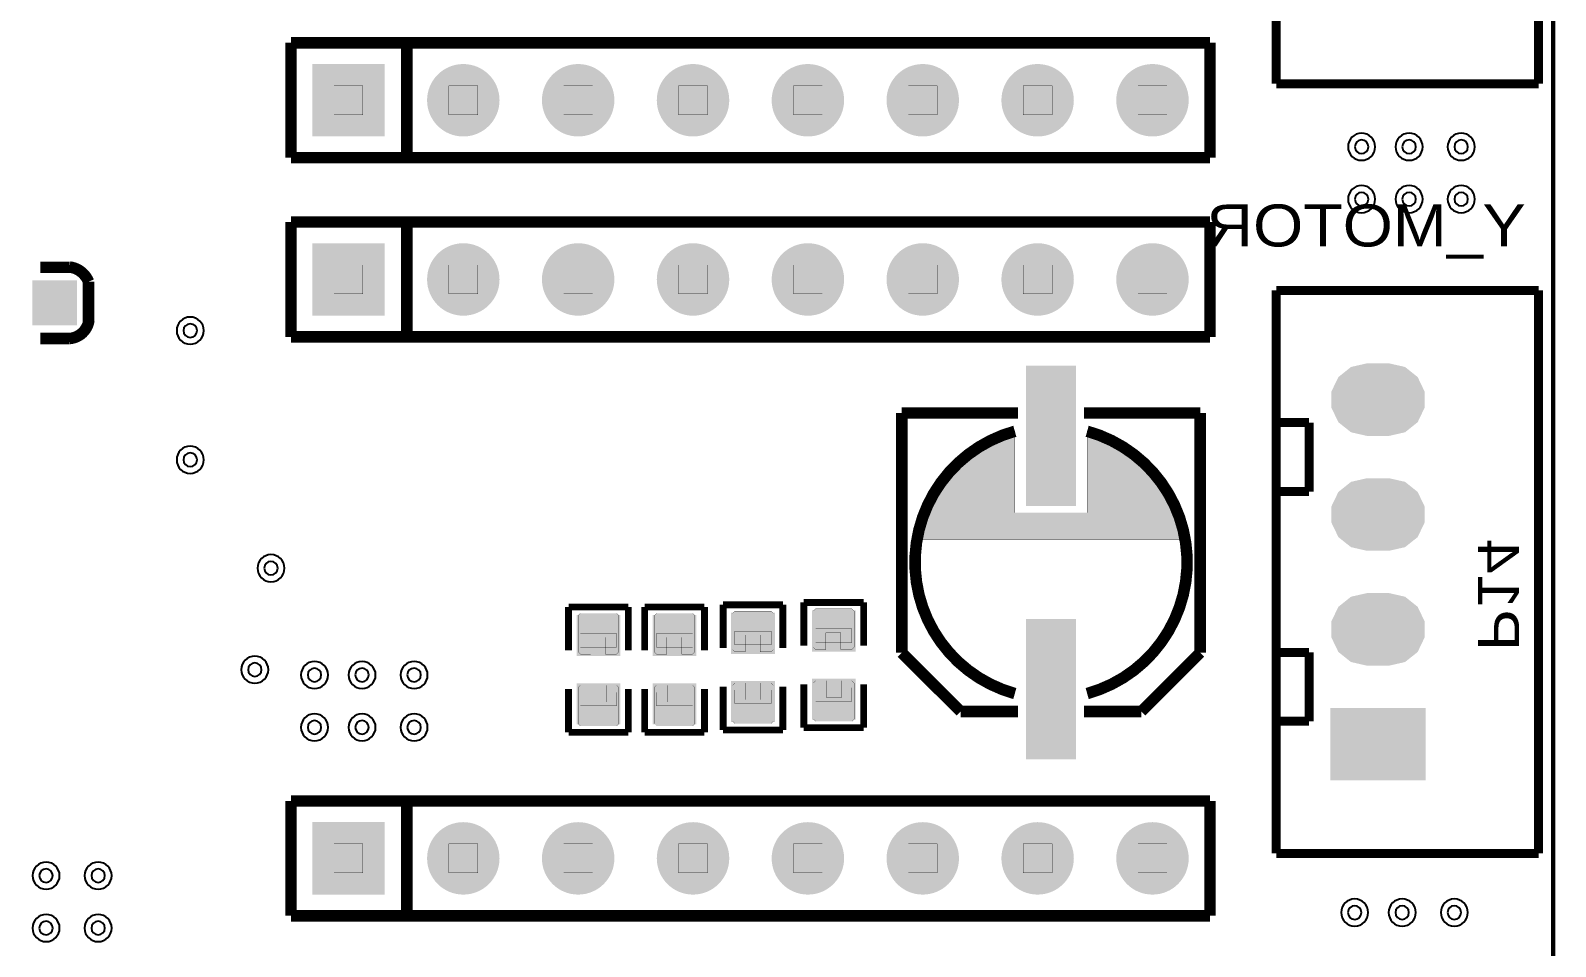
# Model space of a CAD drawing. Header units: millimetres. Extents: x -103 to 1, y -5 to 127.
# Drawn here: x -33.67 to 0.05, y 30.48 to 50.73 of the extents above; entities that cross this region are included whole.
import ezdxf
from ezdxf.enums import TextEntityAlignment as Align

# ---------------------------------------------------------------- set-up
doc = ezdxf.new("R2010")
doc.units = ezdxf.units.MM
doc.header["$MEASUREMENT"] = 0
for name, color, linetype, true_color in [('Board-Outline-Layer', 7, 'Continuous', 0xff00ff), ('Bottom-Layer', 7, 'Continuous', 0x0000ff), ('Bottom-Paste-Mask-Layer', 7, 'Continuous', 0x800000), ('Bottom-Silkscreen-Layer', 7, 'Continuous', 0x66cc33), ('Bottom-Solder-Mask-Layer', 7, 'Continuous', 0xaa00ff), ('Hole-Layer', 7, 'Continuous', 0x222222), ('Multi-Layer', 7, 'Continuous', 0xc0c0c0), ('Pin-Soldering-Layer', 7, 'Continuous', 0xcc9999), ('Top-Layer', 7, 'Continuous', 0xff0000), ('Top-Paste-Mask-Layer', 7, 'Continuous', 0x808080), ('Top-Silkscreen-Layer', 7, 'Continuous', 0xffcc00), ('Top-Solder-Mask-Layer', 7, 'Continuous', 0x800080)]:
    doc.layers.add(name, color=color, linetype=linetype, true_color=true_color)
doc.styles.get("Standard").update_dxf_attribs({"font": 'arial.ttf'})

msp = doc.modelspace()

# ---------------------------------------------------------------- hatches: boundary and pattern name
at = {"layer": 'Bottom-Layer'}
for points in [[(-27.392, 48.436), (-27.392, 49.936), (-25.892, 49.936), (-25.892, 48.436)], [(-24.852, 49.186, 1), (-23.352, 49.186, 1)], [(-22.312, 49.186, 1), (-20.812, 49.186, 1)], [(-19.772, 49.186, 1), (-18.272, 49.186, 1)], [(-17.232, 49.186, 1), (-15.732, 49.186, 1)], [(-14.692, 49.186, 1), (-13.192, 49.186, 1)], [(-12.152, 49.186, 1), (-10.652, 49.186, 1)], [(-9.612, 49.186, 1), (-8.112, 49.186, 1)], [(-27.392, 44.474), (-27.392, 45.974), (-25.892, 45.974), (-25.892, 44.474)], [(-24.852, 45.224, 1), (-23.352, 45.224, 1)], [(-22.312, 45.224, 1), (-20.812, 45.224, 1)], [(-19.772, 45.224, 1), (-18.272, 45.224, 1)], [(-17.232, 45.224, 1), (-15.732, 45.224, 1)], [(-14.692, 45.224, 1), (-13.192, 45.224, 1)], [(-12.152, 45.224, 1), (-10.652, 45.224, 1)], [(-9.612, 45.224, 1), (-8.112, 45.224, 1)], [(-3.625, 43.317), (-3.299, 43.243), (-3.038, 43.035), (-2.894, 42.734), (-2.894, 42.4), (-3.038, 42.099), (-3.299, 41.891), (-3.625, 41.817), (-4.125, 41.817), (-4.45, 41.891), (-4.711, 42.099), (-4.856, 42.4), (-4.856, 42.734), (-4.711, 43.035), (-4.45, 43.243), (-4.125, 43.317)], [(-3.625, 40.777), (-3.299, 40.703), (-3.038, 40.495), (-2.894, 40.194), (-2.894, 39.86), (-3.038, 39.559), (-3.299, 39.351), (-3.625, 39.277), (-4.125, 39.277), (-4.45, 39.351), (-4.711, 39.559), (-4.856, 39.86), (-4.856, 40.194), (-4.711, 40.495), (-4.45, 40.703), (-4.125, 40.777)], [(-3.625, 38.237), (-3.299, 38.163), (-3.038, 37.955), (-2.894, 37.654), (-2.894, 37.32), (-3.038, 37.019), (-3.299, 36.811), (-3.625, 36.737), (-4.125, 36.737), (-4.45, 36.811), (-4.711, 37.019), (-4.856, 37.32), (-4.856, 37.654), (-4.711, 37.955), (-4.45, 38.163), (-4.125, 38.237)], [(-2.875, 34.197), (-4.875, 34.197), (-4.875, 35.697), (-2.875, 35.697)], [(-27.392, 31.674), (-27.392, 33.174), (-25.892, 33.174), (-25.892, 31.674)], [(-24.852, 32.424, 1), (-23.352, 32.424, 1)], [(-22.312, 32.424, 1), (-20.812, 32.424, 1)], [(-19.772, 32.424, 1), (-18.272, 32.424, 1)], [(-17.232, 32.424, 1), (-15.732, 32.424, 1)], [(-14.692, 32.424, 1), (-13.192, 32.424, 1)], [(-12.152, 32.424, 1), (-10.652, 32.424, 1)], [(-9.612, 32.424, 1), (-8.112, 32.424, 1)]]:
    msp.add_hatch(color=256, dxfattribs=at).paths.add_polyline_path(points)
at = {"layer": 'Bottom-Paste-Mask-Layer'}
for points in [[(-27.392, 48.436), (-27.392, 49.936), (-25.892, 49.936), (-25.892, 48.436)], [(-24.852, 49.186, 1), (-23.352, 49.186, 1)], [(-22.312, 49.186, 1), (-20.812, 49.186, 1)], [(-19.772, 49.186, 1), (-18.272, 49.186, 1)], [(-17.232, 49.186, 1), (-15.732, 49.186, 1)], [(-14.692, 49.186, 1), (-13.192, 49.186, 1)], [(-12.152, 49.186, 1), (-10.652, 49.186, 1)], [(-9.612, 49.186, 1), (-8.112, 49.186, 1)], [(-27.392, 44.474), (-27.392, 45.974), (-25.892, 45.974), (-25.892, 44.474)], [(-24.852, 45.224, 1), (-23.352, 45.224, 1)], [(-22.312, 45.224, 1), (-20.812, 45.224, 1)], [(-19.772, 45.224, 1), (-18.272, 45.224, 1)], [(-17.232, 45.224, 1), (-15.732, 45.224, 1)], [(-14.692, 45.224, 1), (-13.192, 45.224, 1)], [(-12.152, 45.224, 1), (-10.652, 45.224, 1)], [(-9.612, 45.224, 1), (-8.112, 45.224, 1)], [(-3.625, 43.317), (-3.299, 43.243), (-3.038, 43.035), (-2.894, 42.734), (-2.894, 42.4), (-3.038, 42.099), (-3.299, 41.891), (-3.625, 41.817), (-4.125, 41.817), (-4.45, 41.891), (-4.711, 42.099), (-4.856, 42.4), (-4.856, 42.734), (-4.711, 43.035), (-4.45, 43.243), (-4.125, 43.317)], [(-3.625, 40.777), (-3.299, 40.703), (-3.038, 40.495), (-2.894, 40.194), (-2.894, 39.86), (-3.038, 39.559), (-3.299, 39.351), (-3.625, 39.277), (-4.125, 39.277), (-4.45, 39.351), (-4.711, 39.559), (-4.856, 39.86), (-4.856, 40.194), (-4.711, 40.495), (-4.45, 40.703), (-4.125, 40.777)], [(-3.625, 38.237), (-3.299, 38.163), (-3.038, 37.955), (-2.894, 37.654), (-2.894, 37.32), (-3.038, 37.019), (-3.299, 36.811), (-3.625, 36.737), (-4.125, 36.737), (-4.45, 36.811), (-4.711, 37.019), (-4.856, 37.32), (-4.856, 37.654), (-4.711, 37.955), (-4.45, 38.163), (-4.125, 38.237)], [(-2.875, 34.197), (-4.875, 34.197), (-4.875, 35.697), (-2.875, 35.697)], [(-27.392, 31.674), (-27.392, 33.174), (-25.892, 33.174), (-25.892, 31.674)], [(-24.852, 32.424, 1), (-23.352, 32.424, 1)], [(-22.312, 32.424, 1), (-20.812, 32.424, 1)], [(-19.772, 32.424, 1), (-18.272, 32.424, 1)], [(-17.232, 32.424, 1), (-15.732, 32.424, 1)], [(-14.692, 32.424, 1), (-13.192, 32.424, 1)], [(-12.152, 32.424, 1), (-10.652, 32.424, 1)], [(-9.612, 32.424, 1), (-8.112, 32.424, 1)]]:
    msp.add_hatch(color=256, dxfattribs=at).paths.add_polyline_path(points)
at = {"layer": 'Bottom-Solder-Mask-Layer'}
for points in [[(-27.443, 48.385), (-27.443, 49.987), (-25.841, 49.987), (-25.841, 48.385)], [(-24.903, 49.186, 1), (-23.301, 49.186, 1)], [(-22.363, 49.186, 1), (-20.761, 49.186, 1)], [(-19.823, 49.186, 1), (-18.221, 49.186, 1)], [(-17.283, 49.186, 1), (-15.681, 49.186, 1)], [(-14.743, 49.186, 1), (-13.141, 49.186, 1)], [(-12.203, 49.186, 1), (-10.601, 49.186, 1)], [(-9.663, 49.186, 1), (-8.061, 49.186, 1)], [(-27.443, 44.423), (-27.443, 46.025), (-25.841, 46.025), (-25.841, 44.423)], [(-24.903, 45.224, 1), (-23.301, 45.224, 1)], [(-22.363, 45.224, 1), (-20.761, 45.224, 1)], [(-19.823, 45.224, 1), (-18.221, 45.224, 1)], [(-17.283, 45.224, 1), (-15.681, 45.224, 1)], [(-14.743, 45.224, 1), (-13.141, 45.224, 1)], [(-12.203, 45.224, 1), (-10.601, 45.224, 1)], [(-9.663, 45.224, 1), (-8.061, 45.224, 1)], [(-3.625, 43.368), (-3.277, 43.289), (-2.998, 43.066), (-2.844, 42.745), (-2.844, 42.389), (-2.998, 42.067), (-3.277, 41.845), (-3.625, 41.766), (-4.125, 41.766), (-4.472, 41.845), (-4.751, 42.067), (-4.906, 42.389), (-4.906, 42.745), (-4.751, 43.066), (-4.472, 43.289), (-4.125, 43.368)], [(-3.625, 40.828), (-3.277, 40.749), (-2.998, 40.526), (-2.844, 40.205), (-2.844, 39.849), (-2.998, 39.527), (-3.277, 39.305), (-3.625, 39.226), (-4.125, 39.226), (-4.472, 39.305), (-4.751, 39.527), (-4.906, 39.849), (-4.906, 40.205), (-4.751, 40.526), (-4.472, 40.749), (-4.125, 40.828)], [(-3.625, 38.288), (-3.277, 38.209), (-2.998, 37.986), (-2.844, 37.665), (-2.844, 37.309), (-2.998, 36.987), (-3.277, 36.765), (-3.625, 36.686), (-4.125, 36.686), (-4.472, 36.765), (-4.751, 36.987), (-4.906, 37.309), (-4.906, 37.665), (-4.751, 37.986), (-4.472, 38.209), (-4.125, 38.288)], [(-2.824, 34.146), (-4.926, 34.146), (-4.926, 35.748), (-2.824, 35.748)], [(-27.443, 31.623), (-27.443, 33.225), (-25.841, 33.225), (-25.841, 31.623)], [(-24.903, 32.424, 1), (-23.301, 32.424, 1)], [(-22.363, 32.424, 1), (-20.761, 32.424, 1)], [(-19.823, 32.424, 1), (-18.221, 32.424, 1)], [(-17.283, 32.424, 1), (-15.681, 32.424, 1)], [(-14.743, 32.424, 1), (-13.141, 32.424, 1)], [(-12.203, 32.424, 1), (-10.601, 32.424, 1)], [(-9.663, 32.424, 1), (-8.061, 32.424, 1)]]:
    msp.add_hatch(color=256, dxfattribs=at).paths.add_polyline_path(points)
at = {"layer": 'Hole-Layer'}
for points in [[(-27.142, 49.186, 1), (-26.142, 49.186, 1)], [(-24.602, 49.186, 1), (-23.602, 49.186, 1)], [(-22.062, 49.186, 1), (-21.062, 49.186, 1)], [(-19.522, 49.186, 1), (-18.522, 49.186, 1)], [(-16.982, 49.186, 1), (-15.982, 49.186, 1)], [(-14.442, 49.186, 1), (-13.442, 49.186, 1)], [(-11.902, 49.186, 1), (-10.902, 49.186, 1)], [(-9.362, 49.186, 1), (-8.362, 49.186, 1)], [(-27.142, 45.224, 1), (-26.142, 45.224, 1)], [(-24.602, 45.224, 1), (-23.602, 45.224, 1)], [(-22.062, 45.224, 1), (-21.062, 45.224, 1)], [(-19.522, 45.224, 1), (-18.522, 45.224, 1)], [(-16.982, 45.224, 1), (-15.982, 45.224, 1)], [(-14.442, 45.224, 1), (-13.442, 45.224, 1)], [(-11.902, 45.224, 1), (-10.902, 45.224, 1)], [(-9.362, 45.224, 1), (-8.362, 45.224, 1)], [(-4.325, 42.567, 1), (-3.425, 42.567, 1)], [(-4.325, 40.027, 1), (-3.425, 40.027, 1)], [(-4.325, 37.487, 1), (-3.425, 37.487, 1)], [(-4.325, 34.947, 1), (-3.425, 34.947, 1)], [(-27.142, 32.424, 1), (-26.142, 32.424, 1)], [(-24.602, 32.424, 1), (-23.602, 32.424, 1)], [(-22.062, 32.424, 1), (-21.062, 32.424, 1)], [(-19.522, 32.424, 1), (-18.522, 32.424, 1)], [(-16.982, 32.424, 1), (-15.982, 32.424, 1)], [(-14.442, 32.424, 1), (-13.442, 32.424, 1)], [(-11.902, 32.424, 1), (-10.902, 32.424, 1)], [(-9.362, 32.424, 1), (-8.362, 32.424, 1)]]:
    msp.add_hatch(color=256, dxfattribs=at).paths.add_polyline_path(points)
at = {"layer": 'Multi-Layer'}
for points in [[(-27.392, 48.436), (-27.392, 49.936), (-25.892, 49.936), (-25.892, 48.436)], [(-27.392, 48.436), (-27.392, 49.936), (-25.892, 49.936), (-25.892, 48.436)], [(-27.392, 48.436), (-27.392, 49.936), (-25.892, 49.936), (-25.892, 48.436)], [(-24.852, 49.186, 1), (-23.352, 49.186, 1)], [(-24.852, 49.186, 1), (-23.352, 49.186, 1)], [(-24.852, 49.186, 1), (-23.352, 49.186, 1)], [(-22.312, 49.186, 1), (-20.812, 49.186, 1)], [(-22.312, 49.186, 1), (-20.812, 49.186, 1)], [(-22.312, 49.186, 1), (-20.812, 49.186, 1)], [(-19.772, 49.186, 1), (-18.272, 49.186, 1)], [(-19.772, 49.186, 1), (-18.272, 49.186, 1)], [(-19.772, 49.186, 1), (-18.272, 49.186, 1)], [(-17.232, 49.186, 1), (-15.732, 49.186, 1)], [(-17.232, 49.186, 1), (-15.732, 49.186, 1)], [(-17.232, 49.186, 1), (-15.732, 49.186, 1)], [(-14.692, 49.186, 1), (-13.192, 49.186, 1)], [(-14.692, 49.186, 1), (-13.192, 49.186, 1)], [(-14.692, 49.186, 1), (-13.192, 49.186, 1)], [(-12.152, 49.186, 1), (-10.652, 49.186, 1)], [(-12.152, 49.186, 1), (-10.652, 49.186, 1)], [(-12.152, 49.186, 1), (-10.652, 49.186, 1)], [(-9.612, 49.186, 1), (-8.112, 49.186, 1)], [(-9.612, 49.186, 1), (-8.112, 49.186, 1)], [(-9.612, 49.186, 1), (-8.112, 49.186, 1)], [(-27.392, 44.474), (-27.392, 45.974), (-25.892, 45.974), (-25.892, 44.474)], [(-27.392, 44.474), (-27.392, 45.974), (-25.892, 45.974), (-25.892, 44.474)], [(-27.392, 44.474), (-27.392, 45.974), (-25.892, 45.974), (-25.892, 44.474)], [(-24.852, 45.224, 1), (-23.352, 45.224, 1)], [(-24.852, 45.224, 1), (-23.352, 45.224, 1)], [(-24.852, 45.224, 1), (-23.352, 45.224, 1)], [(-22.312, 45.224, 1), (-20.812, 45.224, 1)], [(-22.312, 45.224, 1), (-20.812, 45.224, 1)], [(-22.312, 45.224, 1), (-20.812, 45.224, 1)], [(-19.772, 45.224, 1), (-18.272, 45.224, 1)], [(-19.772, 45.224, 1), (-18.272, 45.224, 1)], [(-19.772, 45.224, 1), (-18.272, 45.224, 1)], [(-17.232, 45.224, 1), (-15.732, 45.224, 1)], [(-17.232, 45.224, 1), (-15.732, 45.224, 1)], [(-17.232, 45.224, 1), (-15.732, 45.224, 1)], [(-14.692, 45.224, 1), (-13.192, 45.224, 1)], [(-14.692, 45.224, 1), (-13.192, 45.224, 1)], [(-14.692, 45.224, 1), (-13.192, 45.224, 1)], [(-12.152, 45.224, 1), (-10.652, 45.224, 1)], [(-12.152, 45.224, 1), (-10.652, 45.224, 1)], [(-12.152, 45.224, 1), (-10.652, 45.224, 1)], [(-9.612, 45.224, 1), (-8.112, 45.224, 1)], [(-9.612, 45.224, 1), (-8.112, 45.224, 1)], [(-9.612, 45.224, 1), (-8.112, 45.224, 1)], [(-3.625, 43.317), (-3.299, 43.243), (-3.038, 43.035), (-2.894, 42.734), (-2.894, 42.4), (-3.038, 42.099), (-3.299, 41.891), (-3.625, 41.817), (-4.125, 41.817), (-4.45, 41.891), (-4.711, 42.099), (-4.856, 42.4), (-4.856, 42.734), (-4.711, 43.035), (-4.45, 43.243), (-4.125, 43.317)], [(-3.625, 43.317), (-3.299, 43.243), (-3.038, 43.035), (-2.894, 42.734), (-2.894, 42.4), (-3.038, 42.099), (-3.299, 41.891), (-3.625, 41.817), (-4.125, 41.817), (-4.45, 41.891), (-4.711, 42.099), (-4.856, 42.4), (-4.856, 42.734), (-4.711, 43.035), (-4.45, 43.243), (-4.125, 43.317)], [(-3.625, 43.317), (-3.299, 43.243), (-3.038, 43.035), (-2.894, 42.734), (-2.894, 42.4), (-3.038, 42.099), (-3.299, 41.891), (-3.625, 41.817), (-4.125, 41.817), (-4.45, 41.891), (-4.711, 42.099), (-4.856, 42.4), (-4.856, 42.734), (-4.711, 43.035), (-4.45, 43.243), (-4.125, 43.317)], [(-3.625, 40.777), (-3.299, 40.703), (-3.038, 40.495), (-2.894, 40.194), (-2.894, 39.86), (-3.038, 39.559), (-3.299, 39.351), (-3.625, 39.277), (-4.125, 39.277), (-4.45, 39.351), (-4.711, 39.559), (-4.856, 39.86), (-4.856, 40.194), (-4.711, 40.495), (-4.45, 40.703), (-4.125, 40.777)], [(-3.625, 40.777), (-3.299, 40.703), (-3.038, 40.495), (-2.894, 40.194), (-2.894, 39.86), (-3.038, 39.559), (-3.299, 39.351), (-3.625, 39.277), (-4.125, 39.277), (-4.45, 39.351), (-4.711, 39.559), (-4.856, 39.86), (-4.856, 40.194), (-4.711, 40.495), (-4.45, 40.703), (-4.125, 40.777)], [(-3.625, 40.777), (-3.299, 40.703), (-3.038, 40.495), (-2.894, 40.194), (-2.894, 39.86), (-3.038, 39.559), (-3.299, 39.351), (-3.625, 39.277), (-4.125, 39.277), (-4.45, 39.351), (-4.711, 39.559), (-4.856, 39.86), (-4.856, 40.194), (-4.711, 40.495), (-4.45, 40.703), (-4.125, 40.777)], [(-3.625, 38.237), (-3.299, 38.163), (-3.038, 37.955), (-2.894, 37.654), (-2.894, 37.32), (-3.038, 37.019), (-3.299, 36.811), (-3.625, 36.737), (-4.125, 36.737), (-4.45, 36.811), (-4.711, 37.019), (-4.856, 37.32), (-4.856, 37.654), (-4.711, 37.955), (-4.45, 38.163), (-4.125, 38.237)], [(-3.625, 38.237), (-3.299, 38.163), (-3.038, 37.955), (-2.894, 37.654), (-2.894, 37.32), (-3.038, 37.019), (-3.299, 36.811), (-3.625, 36.737), (-4.125, 36.737), (-4.45, 36.811), (-4.711, 37.019), (-4.856, 37.32), (-4.856, 37.654), (-4.711, 37.955), (-4.45, 38.163), (-4.125, 38.237)], [(-3.625, 38.237), (-3.299, 38.163), (-3.038, 37.955), (-2.894, 37.654), (-2.894, 37.32), (-3.038, 37.019), (-3.299, 36.811), (-3.625, 36.737), (-4.125, 36.737), (-4.45, 36.811), (-4.711, 37.019), (-4.856, 37.32), (-4.856, 37.654), (-4.711, 37.955), (-4.45, 38.163), (-4.125, 38.237)], [(-2.875, 34.197), (-4.875, 34.197), (-4.875, 35.697), (-2.875, 35.697)], [(-2.875, 34.197), (-4.875, 34.197), (-4.875, 35.697), (-2.875, 35.697)], [(-2.875, 34.197), (-4.875, 34.197), (-4.875, 35.697), (-2.875, 35.697)], [(-27.392, 31.674), (-27.392, 33.174), (-25.892, 33.174), (-25.892, 31.674)], [(-27.392, 31.674), (-27.392, 33.174), (-25.892, 33.174), (-25.892, 31.674)], [(-27.392, 31.674), (-27.392, 33.174), (-25.892, 33.174), (-25.892, 31.674)], [(-24.852, 32.424, 1), (-23.352, 32.424, 1)], [(-24.852, 32.424, 1), (-23.352, 32.424, 1)], [(-24.852, 32.424, 1), (-23.352, 32.424, 1)], [(-22.312, 32.424, 1), (-20.812, 32.424, 1)], [(-22.312, 32.424, 1), (-20.812, 32.424, 1)], [(-22.312, 32.424, 1), (-20.812, 32.424, 1)], [(-19.772, 32.424, 1), (-18.272, 32.424, 1)], [(-19.772, 32.424, 1), (-18.272, 32.424, 1)], [(-19.772, 32.424, 1), (-18.272, 32.424, 1)], [(-17.232, 32.424, 1), (-15.732, 32.424, 1)], [(-17.232, 32.424, 1), (-15.732, 32.424, 1)], [(-17.232, 32.424, 1), (-15.732, 32.424, 1)], [(-14.692, 32.424, 1), (-13.192, 32.424, 1)], [(-14.692, 32.424, 1), (-13.192, 32.424, 1)], [(-14.692, 32.424, 1), (-13.192, 32.424, 1)], [(-12.152, 32.424, 1), (-10.652, 32.424, 1)], [(-12.152, 32.424, 1), (-10.652, 32.424, 1)], [(-12.152, 32.424, 1), (-10.652, 32.424, 1)], [(-9.612, 32.424, 1), (-8.112, 32.424, 1)], [(-9.612, 32.424, 1), (-8.112, 32.424, 1)], [(-9.612, 32.424, 1), (-8.112, 32.424, 1)]]:
    msp.add_hatch(color=256, dxfattribs=at).paths.add_polyline_path(points)
at = {"layer": 'Pin-Soldering-Layer'}
for points in [[(-26.962, 49.506), (-26.322, 49.506), (-26.322, 48.866), (-26.962, 48.866)], [(-24.422, 49.506), (-23.782, 49.506), (-23.782, 48.866), (-24.422, 48.866)], [(-21.882, 49.506), (-21.242, 49.506), (-21.242, 48.866), (-21.882, 48.866)], [(-19.342, 49.506), (-18.702, 49.506), (-18.702, 48.866), (-19.342, 48.866)], [(-16.802, 49.506), (-16.162, 49.506), (-16.162, 48.866), (-16.802, 48.866)], [(-14.262, 49.506), (-13.622, 49.506), (-13.622, 48.866), (-14.262, 48.866)], [(-11.722, 49.506), (-11.082, 49.506), (-11.082, 48.866), (-11.722, 48.866)], [(-9.182, 49.506), (-8.542, 49.506), (-8.542, 48.866), (-9.182, 48.866)], [(-26.962, 45.544), (-26.322, 45.544), (-26.322, 44.904), (-26.962, 44.904)], [(-24.422, 45.544), (-23.782, 45.544), (-23.782, 44.904), (-24.422, 44.904)], [(-21.882, 45.544), (-21.242, 45.544), (-21.242, 44.904), (-21.882, 44.904)], [(-19.342, 45.544), (-18.702, 45.544), (-18.702, 44.904), (-19.342, 44.904)], [(-16.802, 45.544), (-16.162, 45.544), (-16.162, 44.904), (-16.802, 44.904)], [(-14.262, 45.544), (-13.622, 45.544), (-13.622, 44.904), (-14.262, 44.904)], [(-11.722, 45.544), (-11.082, 45.544), (-11.082, 44.904), (-11.722, 44.904)], [(-9.182, 45.544), (-8.542, 45.544), (-8.542, 44.904), (-9.182, 44.904)], [(-18.096, 37.447), (-17.296, 37.447), (-17.296, 37.147), (-18.096, 37.147)], [(-16.311, 37.498), (-15.511, 37.498), (-15.511, 37.198), (-16.311, 37.198)], [(-21.513, 37.396), (-20.713, 37.396), (-20.713, 37.096), (-21.513, 37.096)], [(-19.83, 37.396), (-19.03, 37.396), (-19.03, 37.096), (-19.83, 37.096)], [(-21.513, 35.796), (-20.713, 35.796), (-20.713, 36.096), (-21.513, 36.096)], [(-19.83, 35.796), (-19.03, 35.796), (-19.03, 36.096), (-19.83, 36.096)], [(-18.096, 35.847), (-17.296, 35.847), (-17.296, 36.147), (-18.096, 36.147)], [(-16.311, 35.898), (-15.511, 35.898), (-15.511, 36.198), (-16.311, 36.198)], [(-26.962, 32.744), (-26.322, 32.744), (-26.322, 32.104), (-26.962, 32.104)], [(-24.422, 32.744), (-23.782, 32.744), (-23.782, 32.104), (-24.422, 32.104)], [(-21.882, 32.744), (-21.242, 32.744), (-21.242, 32.104), (-21.882, 32.104)], [(-19.342, 32.744), (-18.702, 32.744), (-18.702, 32.104), (-19.342, 32.104)], [(-16.802, 32.744), (-16.162, 32.744), (-16.162, 32.104), (-16.802, 32.104)], [(-14.262, 32.744), (-13.622, 32.744), (-13.622, 32.104), (-14.262, 32.104)], [(-11.722, 32.744), (-11.082, 32.744), (-11.082, 32.104), (-11.722, 32.104)], [(-9.182, 32.744), (-8.542, 32.744), (-8.542, 32.104), (-9.182, 32.104)]]:
    msp.add_hatch(color=256, dxfattribs=at).paths.add_polyline_path(points)
at = {"layer": 'Top-Layer'}
for points in [[(-27.392, 48.436), (-27.392, 49.936), (-25.892, 49.936), (-25.892, 48.436)], [(-24.852, 49.186, 1), (-23.352, 49.186, 1)], [(-22.312, 49.186, 1), (-20.812, 49.186, 1)], [(-19.772, 49.186, 1), (-18.272, 49.186, 1)], [(-17.232, 49.186, 1), (-15.732, 49.186, 1)], [(-14.692, 49.186, 1), (-13.192, 49.186, 1)], [(-12.152, 49.186, 1), (-10.652, 49.186, 1)], [(-9.612, 49.186, 1), (-8.112, 49.186, 1)], [(-27.392, 44.474), (-27.392, 45.974), (-25.892, 45.974), (-25.892, 44.474)], [(-24.852, 45.224, 1), (-23.352, 45.224, 1)], [(-22.312, 45.224, 1), (-20.812, 45.224, 1)], [(-19.772, 45.224, 1), (-18.272, 45.224, 1)], [(-17.232, 45.224, 1), (-15.732, 45.224, 1)], [(-14.692, 45.224, 1), (-13.192, 45.224, 1)], [(-12.152, 45.224, 1), (-10.652, 45.224, 1)], [(-9.612, 45.224, 1), (-8.112, 45.224, 1)], [(-32.695, 45.15), (-32.695, 44.261), (-33.584, 44.261), (-33.584, 45.15)], [(-11.606, 43.268), (-10.606, 43.268), (-10.606, 40.268), (-11.606, 40.268)], [(-3.625, 43.317), (-3.299, 43.243), (-3.038, 43.035), (-2.894, 42.734), (-2.894, 42.4), (-3.038, 42.099), (-3.299, 41.891), (-3.625, 41.817), (-4.125, 41.817), (-4.45, 41.891), (-4.711, 42.099), (-4.856, 42.4), (-4.856, 42.734), (-4.711, 43.035), (-4.45, 43.243), (-4.125, 43.317)], [(-3.625, 40.777), (-3.299, 40.703), (-3.038, 40.495), (-2.894, 40.194), (-2.894, 39.86), (-3.038, 39.559), (-3.299, 39.351), (-3.625, 39.277), (-4.125, 39.277), (-4.45, 39.351), (-4.711, 39.559), (-4.856, 39.86), (-4.856, 40.194), (-4.711, 40.495), (-4.45, 40.703), (-4.125, 40.777)], [(-3.625, 38.237), (-3.299, 38.163), (-3.038, 37.955), (-2.894, 37.654), (-2.894, 37.32), (-3.038, 37.019), (-3.299, 36.811), (-3.625, 36.737), (-4.125, 36.737), (-4.45, 36.811), (-4.711, 37.019), (-4.856, 37.32), (-4.856, 37.654), (-4.711, 37.955), (-4.45, 38.163), (-4.125, 38.237)], [(-18.128, 37.804), (-17.264, 37.804), (-17.264, 36.997), (-18.128, 36.997)], [(-16.343, 37.855), (-15.479, 37.855), (-15.479, 37.048), (-16.343, 37.048)], [(-21.545, 37.753), (-20.681, 37.753), (-20.681, 36.946), (-21.545, 36.946)], [(-19.862, 37.753), (-18.998, 37.753), (-18.998, 36.946), (-19.862, 36.946)], [(-11.606, 37.668), (-10.606, 37.668), (-10.606, 34.668), (-11.606, 34.668)], [(-21.545, 36.246), (-20.681, 36.246), (-20.681, 35.439), (-21.545, 35.439)], [(-19.862, 36.246), (-18.998, 36.246), (-18.998, 35.439), (-19.862, 35.439)], [(-18.128, 36.297), (-17.264, 36.297), (-17.264, 35.49), (-18.128, 35.49)], [(-16.343, 36.348), (-15.479, 36.348), (-15.479, 35.541), (-16.343, 35.541)], [(-2.875, 34.197), (-4.875, 34.197), (-4.875, 35.697), (-2.875, 35.697)], [(-27.392, 31.674), (-27.392, 33.174), (-25.892, 33.174), (-25.892, 31.674)], [(-24.852, 32.424, 1), (-23.352, 32.424, 1)], [(-22.312, 32.424, 1), (-20.812, 32.424, 1)], [(-19.772, 32.424, 1), (-18.272, 32.424, 1)], [(-17.232, 32.424, 1), (-15.732, 32.424, 1)], [(-14.692, 32.424, 1), (-13.192, 32.424, 1)], [(-12.152, 32.424, 1), (-10.652, 32.424, 1)], [(-9.612, 32.424, 1), (-8.112, 32.424, 1)]]:
    msp.add_hatch(color=256, dxfattribs=at).paths.add_polyline_path(points)
at = {"layer": 'Top-Paste-Mask-Layer'}
for points in [[(-27.392, 48.436), (-27.392, 49.936), (-25.892, 49.936), (-25.892, 48.436)], [(-24.852, 49.186, 1), (-23.352, 49.186, 1)], [(-22.312, 49.186, 1), (-20.812, 49.186, 1)], [(-19.772, 49.186, 1), (-18.272, 49.186, 1)], [(-17.232, 49.186, 1), (-15.732, 49.186, 1)], [(-14.692, 49.186, 1), (-13.192, 49.186, 1)], [(-12.152, 49.186, 1), (-10.652, 49.186, 1)], [(-9.612, 49.186, 1), (-8.112, 49.186, 1)], [(-27.392, 44.474), (-27.392, 45.974), (-25.892, 45.974), (-25.892, 44.474)], [(-24.852, 45.224, 1), (-23.352, 45.224, 1)], [(-22.312, 45.224, 1), (-20.812, 45.224, 1)], [(-19.772, 45.224, 1), (-18.272, 45.224, 1)], [(-17.232, 45.224, 1), (-15.732, 45.224, 1)], [(-14.692, 45.224, 1), (-13.192, 45.224, 1)], [(-12.152, 45.224, 1), (-10.652, 45.224, 1)], [(-9.612, 45.224, 1), (-8.112, 45.224, 1)], [(-32.695, 45.15), (-32.695, 44.261), (-33.584, 44.261), (-33.584, 45.15)], [(-11.606, 43.268), (-10.606, 43.268), (-10.606, 40.268), (-11.606, 40.268)], [(-3.625, 43.317), (-3.299, 43.243), (-3.038, 43.035), (-2.894, 42.734), (-2.894, 42.4), (-3.038, 42.099), (-3.299, 41.891), (-3.625, 41.817), (-4.125, 41.817), (-4.45, 41.891), (-4.711, 42.099), (-4.856, 42.4), (-4.856, 42.734), (-4.711, 43.035), (-4.45, 43.243), (-4.125, 43.317)], [(-3.625, 40.777), (-3.299, 40.703), (-3.038, 40.495), (-2.894, 40.194), (-2.894, 39.86), (-3.038, 39.559), (-3.299, 39.351), (-3.625, 39.277), (-4.125, 39.277), (-4.45, 39.351), (-4.711, 39.559), (-4.856, 39.86), (-4.856, 40.194), (-4.711, 40.495), (-4.45, 40.703), (-4.125, 40.777)], [(-3.625, 38.237), (-3.299, 38.163), (-3.038, 37.955), (-2.894, 37.654), (-2.894, 37.32), (-3.038, 37.019), (-3.299, 36.811), (-3.625, 36.737), (-4.125, 36.737), (-4.45, 36.811), (-4.711, 37.019), (-4.856, 37.32), (-4.856, 37.654), (-4.711, 37.955), (-4.45, 38.163), (-4.125, 38.237)], [(-21.563, 37.791), (-21.563, 36.991), (-21.513, 36.941), (-21.285, 36.941), (-21.285, 37.311), (-20.955, 37.311), (-20.955, 36.941), (-20.713, 36.941), (-20.663, 36.991), (-20.663, 37.791), (-20.713, 37.841), (-21.513, 37.841)], [(-19.88, 37.791), (-19.88, 36.991), (-19.83, 36.941), (-19.602, 36.941), (-19.602, 37.311), (-19.272, 37.311), (-19.272, 36.941), (-19.03, 36.941), (-18.98, 36.991), (-18.98, 37.791), (-19.03, 37.841), (-19.83, 37.841)], [(-18.146, 37.842), (-18.146, 37.042), (-18.096, 36.992), (-17.868, 36.992), (-17.868, 37.362), (-17.538, 37.362), (-17.538, 36.992), (-17.296, 36.992), (-17.246, 37.042), (-17.246, 37.842), (-17.296, 37.892), (-18.096, 37.892)], [(-16.361, 37.893), (-16.361, 37.093), (-16.311, 37.043), (-16.083, 37.043), (-16.083, 37.413), (-15.753, 37.413), (-15.753, 37.043), (-15.511, 37.043), (-15.461, 37.093), (-15.461, 37.893), (-15.511, 37.943), (-16.311, 37.943)], [(-11.606, 37.668), (-10.606, 37.668), (-10.606, 34.668), (-11.606, 34.668)], [(-20.663, 35.401), (-20.663, 36.201), (-20.713, 36.251), (-20.941, 36.251), (-20.941, 35.881), (-21.271, 35.881), (-21.271, 36.251), (-21.513, 36.251), (-21.563, 36.201), (-21.563, 35.401), (-21.513, 35.351), (-20.713, 35.351)], [(-18.98, 35.401), (-18.98, 36.201), (-19.03, 36.251), (-19.258, 36.251), (-19.258, 35.881), (-19.588, 35.881), (-19.588, 36.251), (-19.83, 36.251), (-19.88, 36.201), (-19.88, 35.401), (-19.83, 35.351), (-19.03, 35.351)], [(-17.246, 35.452), (-17.246, 36.252), (-17.296, 36.302), (-17.524, 36.302), (-17.524, 35.932), (-17.854, 35.932), (-17.854, 36.302), (-18.096, 36.302), (-18.146, 36.252), (-18.146, 35.452), (-18.096, 35.402), (-17.296, 35.402)], [(-15.461, 35.503), (-15.461, 36.303), (-15.511, 36.353), (-15.739, 36.353), (-15.739, 35.983), (-16.069, 35.983), (-16.069, 36.353), (-16.311, 36.353), (-16.361, 36.303), (-16.361, 35.503), (-16.311, 35.453), (-15.511, 35.453)], [(-2.875, 34.197), (-4.875, 34.197), (-4.875, 35.697), (-2.875, 35.697)], [(-27.392, 31.674), (-27.392, 33.174), (-25.892, 33.174), (-25.892, 31.674)], [(-24.852, 32.424, 1), (-23.352, 32.424, 1)], [(-22.312, 32.424, 1), (-20.812, 32.424, 1)], [(-19.772, 32.424, 1), (-18.272, 32.424, 1)], [(-17.232, 32.424, 1), (-15.732, 32.424, 1)], [(-14.692, 32.424, 1), (-13.192, 32.424, 1)], [(-12.152, 32.424, 1), (-10.652, 32.424, 1)], [(-9.612, 32.424, 1), (-8.112, 32.424, 1)]]:
    msp.add_hatch(color=256, dxfattribs=at).paths.add_polyline_path(points)
at = {"layer": 'Top-Silkscreen-Layer'}
msp.add_hatch(color=256, dxfattribs=at).paths.add_polyline_path([(-8.106, 39.468), (-14.006, 39.468), (-13.906, 40.068), (-13.706, 40.568), (-13.406, 40.868), (-13.206, 41.168), (-12.906, 41.468), (-12.506, 41.668), (-11.906, 41.868), (-11.906, 40.068), (-10.306, 40.068), (-10.306, 41.868), (-10.106, 41.768), (-9.706, 41.668), (-9.406, 41.368), (-9.006, 41.168), (-8.706, 40.768), (-8.306, 39.968)])
at = {"layer": 'Top-Solder-Mask-Layer'}
for points in [[(-27.443, 48.385), (-27.443, 49.987), (-25.841, 49.987), (-25.841, 48.385)], [(-24.903, 49.186, 1), (-23.301, 49.186, 1)], [(-22.363, 49.186, 1), (-20.761, 49.186, 1)], [(-19.823, 49.186, 1), (-18.221, 49.186, 1)], [(-17.283, 49.186, 1), (-15.681, 49.186, 1)], [(-14.743, 49.186, 1), (-13.141, 49.186, 1)], [(-12.203, 49.186, 1), (-10.601, 49.186, 1)], [(-9.663, 49.186, 1), (-8.061, 49.186, 1)], [(-27.443, 44.423), (-27.443, 46.025), (-25.841, 46.025), (-25.841, 44.423)], [(-24.903, 45.224, 1), (-23.301, 45.224, 1)], [(-22.363, 45.224, 1), (-20.761, 45.224, 1)], [(-19.823, 45.224, 1), (-18.221, 45.224, 1)], [(-17.283, 45.224, 1), (-15.681, 45.224, 1)], [(-14.743, 45.224, 1), (-13.141, 45.224, 1)], [(-12.203, 45.224, 1), (-10.601, 45.224, 1)], [(-9.663, 45.224, 1), (-8.061, 45.224, 1)], [(-32.644, 45.201), (-32.644, 44.21), (-33.635, 44.21), (-33.635, 45.201)], [(-11.657, 43.319), (-10.555, 43.319), (-10.555, 40.217), (-11.657, 40.217)], [(-3.625, 43.368), (-3.277, 43.289), (-2.998, 43.066), (-2.844, 42.745), (-2.844, 42.389), (-2.998, 42.067), (-3.277, 41.845), (-3.625, 41.766), (-4.125, 41.766), (-4.472, 41.845), (-4.751, 42.067), (-4.906, 42.389), (-4.906, 42.745), (-4.751, 43.066), (-4.472, 43.289), (-4.125, 43.368)], [(-3.625, 40.828), (-3.277, 40.749), (-2.998, 40.526), (-2.844, 40.205), (-2.844, 39.849), (-2.998, 39.527), (-3.277, 39.305), (-3.625, 39.226), (-4.125, 39.226), (-4.472, 39.305), (-4.751, 39.527), (-4.906, 39.849), (-4.906, 40.205), (-4.751, 40.526), (-4.472, 40.749), (-4.125, 40.828)], [(-3.625, 38.288), (-3.277, 38.209), (-2.998, 37.986), (-2.844, 37.665), (-2.844, 37.309), (-2.998, 36.987), (-3.277, 36.765), (-3.625, 36.686), (-4.125, 36.686), (-4.472, 36.765), (-4.751, 36.987), (-4.906, 37.309), (-4.906, 37.665), (-4.751, 37.986), (-4.472, 38.209), (-4.125, 38.288)], [(-21.596, 37.803), (-20.63, 37.803), (-20.63, 36.895), (-21.596, 36.895)], [(-19.913, 37.803), (-18.947, 37.803), (-18.947, 36.895), (-19.913, 36.895)], [(-18.179, 37.854), (-17.213, 37.854), (-17.213, 36.946), (-18.179, 36.946)], [(-16.394, 37.905), (-15.428, 37.905), (-15.428, 36.997), (-16.394, 36.997)], [(-11.657, 37.719), (-10.555, 37.719), (-10.555, 34.617), (-11.657, 34.617)], [(-21.596, 36.297), (-20.63, 36.297), (-20.63, 35.389), (-21.596, 35.389)], [(-19.913, 36.297), (-18.947, 36.297), (-18.947, 35.389), (-19.913, 35.389)], [(-18.179, 36.348), (-17.213, 36.348), (-17.213, 35.44), (-18.179, 35.44)], [(-16.394, 36.399), (-15.428, 36.399), (-15.428, 35.491), (-16.394, 35.491)], [(-2.824, 34.146), (-4.926, 34.146), (-4.926, 35.748), (-2.824, 35.748)], [(-27.443, 31.623), (-27.443, 33.225), (-25.841, 33.225), (-25.841, 31.623)], [(-24.903, 32.424, 1), (-23.301, 32.424, 1)], [(-22.363, 32.424, 1), (-20.761, 32.424, 1)], [(-19.823, 32.424, 1), (-18.221, 32.424, 1)], [(-17.283, 32.424, 1), (-15.681, 32.424, 1)], [(-14.743, 32.424, 1), (-13.141, 32.424, 1)], [(-12.203, 32.424, 1), (-10.601, 32.424, 1)], [(-9.663, 32.424, 1), (-8.061, 32.424, 1)]]:
    msp.add_hatch(color=256, dxfattribs=at).paths.add_polyline_path(points)

# ---------------------------------------------------------------- linework, layer by layer
at = {"layer": 'Board-Outline-Layer', "const_width": 0.1}
msp.add_lwpolyline([(-102, 0), (-102, 126), (0, 126), (0, 0)], close=True, dxfattribs=at)
at = {"layer": 'Bottom-Silkscreen-Layer', "const_width": 0.2}
for points in [[(-6.125, 61.997), (-6.125, 49.551)], [(-6.125, 61.997), (-6.125, 49.551)], [(-0.325, 61.997), (-0.325, 49.551)], [(-0.325, 61.997), (-0.325, 49.551)], [(-0.325, 49.551), (-6.125, 49.551)], [(-0.325, 49.551), (-6.125, 49.551)], [(-6.125, 44.98), (-6.125, 32.534)], [(-0.325, 44.98), (-6.125, 44.98)], [(-6.125, 44.98), (-6.125, 32.534)], [(-0.325, 44.98), (-6.125, 44.98)], [(-0.325, 44.98), (-0.325, 32.534)], [(-0.325, 44.98), (-0.325, 32.534)], [(-5.399, 42.059), (-6.125, 42.059)], [(-5.399, 42.059), (-6.125, 42.059)], [(-5.399, 42.059), (-5.399, 40.535)], [(-5.399, 42.059), (-5.399, 40.535)], [(-5.399, 40.535), (-6.125, 40.535)], [(-5.399, 40.535), (-6.125, 40.535)], [(-5.399, 36.979), (-6.125, 36.979)], [(-5.399, 36.979), (-6.125, 36.979)], [(-5.399, 36.979), (-5.399, 35.455)], [(-5.399, 36.979), (-5.399, 35.455)], [(-5.399, 35.455), (-6.125, 35.455)], [(-5.399, 35.455), (-6.125, 35.455)], [(-0.325, 32.534), (-6.125, 32.534)], [(-0.325, 32.534), (-6.125, 32.534)]]:
    msp.add_lwpolyline(points, dxfattribs=at)
at = {"layer": 'Hole-Layer'}
for points in [[(-4.388, 48.158, 1), (-4.088, 48.158), (-4.088, 48.158, 1), (-4.388, 48.158)], [(-3.337, 48.158, 1), (-3.037, 48.158), (-3.037, 48.158, 1), (-3.337, 48.158)], [(-2.185, 48.158, 1), (-1.885, 48.158), (-1.885, 48.158, 1), (-2.185, 48.158)], [(-4.388, 47, 1), (-4.088, 47), (-4.088, 47, 1), (-4.388, 47)], [(-3.337, 47, 1), (-3.037, 47), (-3.037, 47, 1), (-3.337, 47)], [(-2.185, 47, 1), (-1.885, 47), (-1.885, 47, 1), (-2.185, 47)], [(-30.29, 44.093, 1), (-29.99, 44.093), (-29.99, 44.093, 1), (-30.29, 44.093)], [(-30.29, 41.237, 1), (-29.99, 41.237), (-29.99, 41.237, 1), (-30.29, 41.237)], [(-28.505, 38.84, 1), (-28.205, 38.84), (-28.205, 38.84, 1), (-28.505, 38.84)], [(-28.862, 36.596, 1), (-28.562, 36.596), (-28.562, 36.596, 1), (-28.862, 36.596)], [(-27.542, 36.479, 1), (-27.242, 36.479), (-27.242, 36.479, 1), (-27.542, 36.479)], [(-26.491, 36.479, 1), (-26.191, 36.479), (-26.191, 36.479, 1), (-26.491, 36.479)], [(-25.34, 36.479, 1), (-25.04, 36.479), (-25.04, 36.479, 1), (-25.34, 36.479)], [(-27.542, 35.321, 1), (-27.242, 35.321), (-27.242, 35.321, 1), (-27.542, 35.321)], [(-26.491, 35.321, 1), (-26.191, 35.321), (-26.191, 35.321, 1), (-26.491, 35.321)], [(-25.34, 35.321, 1), (-25.04, 35.321), (-25.04, 35.321, 1), (-25.34, 35.321)], [(-33.478, 32.042, 1), (-33.178, 32.042), (-33.178, 32.042, 1), (-33.478, 32.042)], [(-32.327, 32.042, 1), (-32.027, 32.042), (-32.027, 32.042, 1), (-32.327, 32.042)], [(-4.541, 31.226, 1), (-4.241, 31.226), (-4.241, 31.226, 1), (-4.541, 31.226)], [(-3.49, 31.226, 1), (-3.19, 31.226), (-3.19, 31.226, 1), (-3.49, 31.226)], [(-2.338, 31.226, 1), (-2.038, 31.226), (-2.038, 31.226, 1), (-2.338, 31.226)], [(-33.478, 30.883, 1), (-33.178, 30.883), (-33.178, 30.883, 1), (-33.478, 30.883)], [(-32.327, 30.883, 1), (-32.027, 30.883), (-32.027, 30.883, 1), (-32.327, 30.883)]]:
    msp.add_lwpolyline(points, format="xyb", dxfattribs=at)
at = {"layer": 'Multi-Layer'}
for points in [[(-4.538, 48.158, 1), (-3.938, 48.158, 1)], [(-3.487, 48.158, 1), (-2.887, 48.158, 1)], [(-2.335, 48.158, 1), (-1.735, 48.158, 1)], [(-4.538, 47, 1), (-3.938, 47, 1)], [(-3.487, 47, 1), (-2.887, 47, 1)], [(-2.335, 47, 1), (-1.735, 47, 1)], [(-30.44, 44.093, 1), (-29.84, 44.093, 1)], [(-30.44, 41.237, 1), (-29.84, 41.237, 1)], [(-28.655, 38.84, 1), (-28.055, 38.84, 1)], [(-29.012, 36.596, 1), (-28.412, 36.596, 1)], [(-27.692, 36.479, 1), (-27.092, 36.479, 1)], [(-26.641, 36.479, 1), (-26.041, 36.479, 1)], [(-25.49, 36.479, 1), (-24.89, 36.479, 1)], [(-27.692, 35.321, 1), (-27.092, 35.321, 1)], [(-26.641, 35.321, 1), (-26.041, 35.321, 1)], [(-25.49, 35.321, 1), (-24.89, 35.321, 1)], [(-33.628, 32.042, 1), (-33.028, 32.042, 1)], [(-32.477, 32.042, 1), (-31.877, 32.042, 1)], [(-4.691, 31.226, 1), (-4.091, 31.226, 1)], [(-3.64, 31.226, 1), (-3.04, 31.226, 1)], [(-2.488, 31.226, 1), (-1.888, 31.226, 1)], [(-33.628, 30.883, 1), (-33.028, 30.883, 1)], [(-32.477, 30.883, 1), (-31.877, 30.883, 1)]]:
    msp.add_lwpolyline(points, format="xyb", close=True, dxfattribs=at)
at = {"layer": 'Pin-Soldering-Layer', "const_width": 0.00508}
for points in [[(-26.962, 49.506), (-26.322, 49.506), (-26.322, 48.866), (-26.962, 48.866)], [(-24.422, 49.506), (-23.782, 49.506), (-23.782, 48.866), (-24.422, 48.866)], [(-21.882, 49.506), (-21.242, 49.506), (-21.242, 48.866), (-21.882, 48.866)], [(-19.342, 49.506), (-18.702, 49.506), (-18.702, 48.866), (-19.342, 48.866)], [(-16.802, 49.506), (-16.162, 49.506), (-16.162, 48.866), (-16.802, 48.866)], [(-14.262, 49.506), (-13.622, 49.506), (-13.622, 48.866), (-14.262, 48.866)], [(-11.722, 49.506), (-11.082, 49.506), (-11.082, 48.866), (-11.722, 48.866)], [(-9.182, 49.506), (-8.542, 49.506), (-8.542, 48.866), (-9.182, 48.866)], [(-26.962, 45.544), (-26.322, 45.544), (-26.322, 44.904), (-26.962, 44.904)], [(-24.422, 45.544), (-23.782, 45.544), (-23.782, 44.904), (-24.422, 44.904)], [(-21.882, 45.544), (-21.242, 45.544), (-21.242, 44.904), (-21.882, 44.904)], [(-19.342, 45.544), (-18.702, 45.544), (-18.702, 44.904), (-19.342, 44.904)], [(-16.802, 45.544), (-16.162, 45.544), (-16.162, 44.904), (-16.802, 44.904)], [(-14.262, 45.544), (-13.622, 45.544), (-13.622, 44.904), (-14.262, 44.904)], [(-11.722, 45.544), (-11.082, 45.544), (-11.082, 44.904), (-11.722, 44.904)], [(-9.182, 45.544), (-8.542, 45.544), (-8.542, 44.904), (-9.182, 44.904)], [(-18.096, 37.447), (-17.296, 37.447), (-17.296, 37.147), (-18.096, 37.147)], [(-16.311, 37.498), (-15.511, 37.498), (-15.511, 37.198), (-16.311, 37.198)], [(-21.513, 37.396), (-20.713, 37.396), (-20.713, 37.096), (-21.513, 37.096)], [(-19.83, 37.396), (-19.03, 37.396), (-19.03, 37.096), (-19.83, 37.096)], [(-21.513, 35.796), (-20.713, 35.796), (-20.713, 36.096), (-21.513, 36.096)], [(-19.83, 35.796), (-19.03, 35.796), (-19.03, 36.096), (-19.83, 36.096)], [(-18.096, 35.847), (-17.296, 35.847), (-17.296, 36.147), (-18.096, 36.147)], [(-16.311, 35.898), (-15.511, 35.898), (-15.511, 36.198), (-16.311, 36.198)], [(-26.962, 32.744), (-26.322, 32.744), (-26.322, 32.104), (-26.962, 32.104)], [(-24.422, 32.744), (-23.782, 32.744), (-23.782, 32.104), (-24.422, 32.104)], [(-21.882, 32.744), (-21.242, 32.744), (-21.242, 32.104), (-21.882, 32.104)], [(-19.342, 32.744), (-18.702, 32.744), (-18.702, 32.104), (-19.342, 32.104)], [(-16.802, 32.744), (-16.162, 32.744), (-16.162, 32.104), (-16.802, 32.104)], [(-14.262, 32.744), (-13.622, 32.744), (-13.622, 32.104), (-14.262, 32.104)], [(-11.722, 32.744), (-11.082, 32.744), (-11.082, 32.104), (-11.722, 32.104)], [(-9.182, 32.744), (-8.542, 32.744), (-8.542, 32.104), (-9.182, 32.104)]]:
    msp.add_lwpolyline(points, close=True, dxfattribs=at)
at = {"layer": 'Top-Paste-Mask-Layer', "const_width": 0.00508}
for points in [[(-21.563, 37.791), (-21.563, 36.991), (-21.513, 36.941), (-21.285, 36.941), (-21.285, 37.311), (-20.955, 37.311), (-20.955, 36.941), (-20.713, 36.941), (-20.663, 36.991), (-20.663, 37.791), (-20.713, 37.841), (-21.513, 37.841)], [(-19.88, 37.791), (-19.88, 36.991), (-19.83, 36.941), (-19.602, 36.941), (-19.602, 37.311), (-19.272, 37.311), (-19.272, 36.941), (-19.03, 36.941), (-18.98, 36.991), (-18.98, 37.791), (-19.03, 37.841), (-19.83, 37.841)], [(-18.146, 37.842), (-18.146, 37.042), (-18.096, 36.992), (-17.868, 36.992), (-17.868, 37.362), (-17.538, 37.362), (-17.538, 36.992), (-17.296, 36.992), (-17.246, 37.042), (-17.246, 37.842), (-17.296, 37.892), (-18.096, 37.892)], [(-16.361, 37.893), (-16.361, 37.093), (-16.311, 37.043), (-16.083, 37.043), (-16.083, 37.413), (-15.753, 37.413), (-15.753, 37.043), (-15.511, 37.043), (-15.461, 37.093), (-15.461, 37.893), (-15.511, 37.943), (-16.311, 37.943)], [(-20.663, 35.401), (-20.663, 36.201), (-20.713, 36.251), (-20.941, 36.251), (-20.941, 35.881), (-21.271, 35.881), (-21.271, 36.251), (-21.513, 36.251), (-21.563, 36.201), (-21.563, 35.401), (-21.513, 35.351), (-20.713, 35.351)], [(-18.98, 35.401), (-18.98, 36.201), (-19.03, 36.251), (-19.258, 36.251), (-19.258, 35.881), (-19.588, 35.881), (-19.588, 36.251), (-19.83, 36.251), (-19.88, 36.201), (-19.88, 35.401), (-19.83, 35.351), (-19.03, 35.351)], [(-17.246, 35.452), (-17.246, 36.252), (-17.296, 36.302), (-17.524, 36.302), (-17.524, 35.932), (-17.854, 35.932), (-17.854, 36.302), (-18.096, 36.302), (-18.146, 36.252), (-18.146, 35.452), (-18.096, 35.402), (-17.296, 35.402)], [(-15.461, 35.503), (-15.461, 36.303), (-15.511, 36.353), (-15.739, 36.353), (-15.739, 35.983), (-16.069, 35.983), (-16.069, 36.353), (-16.311, 36.353), (-16.361, 36.303), (-16.361, 35.503), (-16.311, 35.453), (-15.511, 35.453)]]:
    msp.add_lwpolyline(points, close=True, dxfattribs=at)
at = {"layer": 'Top-Silkscreen-Layer'}
for points, const_width in [([(-27.912, 47.916), (-27.912, 50.456)], 0.254), ([(-27.912, 50.456), (-7.592, 50.456)], 0.254), ([(-27.912, 47.916), (-27.912, 50.456)], 0.254), ([(-27.912, 50.456), (-7.592, 50.456)], 0.254), ([(-25.349, 50.456), (-25.349, 47.916)], 0.254), ([(-25.349, 50.456), (-25.349, 47.916)], 0.254), ([(-7.592, 50.456), (-7.592, 47.916)], 0.254), ([(-7.592, 50.456), (-7.592, 47.916)], 0.254), ([(-7.592, 47.916), (-27.912, 47.916)], 0.254), ([(-7.592, 47.916), (-27.912, 47.916)], 0.254), ([(-27.912, 43.954), (-27.912, 46.494)], 0.254), ([(-27.912, 46.494), (-7.592, 46.494)], 0.254), ([(-27.912, 43.954), (-27.912, 46.494)], 0.254), ([(-27.912, 46.494), (-7.592, 46.494)], 0.254), ([(-25.349, 46.494), (-25.349, 43.954)], 0.254), ([(-25.349, 46.494), (-25.349, 43.954)], 0.254), ([(-7.592, 46.494), (-7.592, 43.954)], 0.254), ([(-7.592, 46.494), (-7.592, 43.954)], 0.254), ([(-33.457, 45.492), (-32.809, 45.492)], 0.254), ([(-33.457, 45.492), (-32.809, 45.492)], 0.254), ([(-32.39, 45.175), (-32.39, 44.299)], 0.254), ([(-32.39, 45.175), (-32.39, 44.299)], 0.254), ([(-33.457, 43.918), (-32.809, 43.918)], 0.254), ([(-33.457, 43.918), (-32.809, 43.918)], 0.254), ([(-7.592, 43.954), (-27.912, 43.954)], 0.254), ([(-7.592, 43.954), (-27.912, 43.954)], 0.254), ([(-14.406, 42.27), (-11.838, 42.27)], 0.254), ([(-14.406, 36.972), (-14.406, 42.27)], 0.254), ([(-14.406, 42.27), (-11.838, 42.27)], 0.254), ([(-14.406, 36.972), (-14.406, 42.27)], 0.254), ([(-10.375, 42.27), (-7.807, 42.27)], 0.254), ([(-10.375, 42.27), (-7.807, 42.27)], 0.254), ([(-7.807, 36.972), (-7.807, 42.27)], 0.254), ([(-7.807, 36.972), (-7.807, 42.27)], 0.254), ([(-18.357, 37.073), (-18.357, 38.032)], 0.152), ([(-18.357, 38.032), (-17.035, 38.032)], 0.152), ([(-18.357, 37.073), (-18.357, 38.032)], 0.152), ([(-18.357, 38.032), (-17.035, 38.032)], 0.152), ([(-17.035, 38.032), (-17.035, 37.073)], 0.152), ([(-17.035, 38.032), (-17.035, 37.073)], 0.152), ([(-16.572, 37.124), (-16.572, 38.083)], 0.152), ([(-16.572, 38.083), (-15.25, 38.083)], 0.152), ([(-16.572, 37.124), (-16.572, 38.083)], 0.152), ([(-16.572, 38.083), (-15.25, 38.083)], 0.152), ([(-15.25, 38.083), (-15.25, 37.124)], 0.152), ([(-15.25, 38.083), (-15.25, 37.124)], 0.152), ([(-21.774, 37.022), (-21.774, 37.981)], 0.152), ([(-21.774, 37.981), (-20.452, 37.981)], 0.152), ([(-21.774, 37.022), (-21.774, 37.981)], 0.152), ([(-21.774, 37.981), (-20.452, 37.981)], 0.152), ([(-20.452, 37.981), (-20.452, 37.022)], 0.152), ([(-20.452, 37.981), (-20.452, 37.022)], 0.152), ([(-20.091, 37.022), (-20.091, 37.981)], 0.152), ([(-20.091, 37.981), (-18.769, 37.981)], 0.152), ([(-20.091, 37.022), (-20.091, 37.981)], 0.152), ([(-20.091, 37.981), (-18.769, 37.981)], 0.152), ([(-18.769, 37.981), (-18.769, 37.022)], 0.152), ([(-18.769, 37.981), (-18.769, 37.022)], 0.152), ([(-14.406, 36.972), (-13.105, 35.672)], 0.254), ([(-14.406, 36.972), (-13.105, 35.672)], 0.254), ([(-9.107, 35.672), (-7.807, 36.972)], 0.254), ([(-9.107, 35.672), (-7.807, 36.972)], 0.254), ([(-21.774, 36.17), (-21.774, 35.211)], 0.152), ([(-21.774, 36.17), (-21.774, 35.211)], 0.152), ([(-20.452, 35.211), (-20.452, 36.17)], 0.152), ([(-20.452, 35.211), (-20.452, 36.17)], 0.152), ([(-20.091, 36.17), (-20.091, 35.211)], 0.152), ([(-20.091, 36.17), (-20.091, 35.211)], 0.152), ([(-18.769, 35.211), (-18.769, 36.17)], 0.152), ([(-18.769, 35.211), (-18.769, 36.17)], 0.152), ([(-18.357, 36.221), (-18.357, 35.262)], 0.152), ([(-18.357, 36.221), (-18.357, 35.262)], 0.152), ([(-17.035, 35.262), (-17.035, 36.221)], 0.152), ([(-17.035, 35.262), (-17.035, 36.221)], 0.152), ([(-16.572, 36.272), (-16.572, 35.313)], 0.152), ([(-16.572, 36.272), (-16.572, 35.313)], 0.152), ([(-15.25, 35.313), (-15.25, 36.272)], 0.152), ([(-15.25, 35.313), (-15.25, 36.272)], 0.152), ([(-13.105, 35.672), (-11.838, 35.672)], 0.254), ([(-13.105, 35.672), (-11.838, 35.672)], 0.254), ([(-10.375, 35.672), (-9.107, 35.672)], 0.254), ([(-10.375, 35.672), (-9.107, 35.672)], 0.254), ([(-21.774, 35.211), (-20.452, 35.211)], 0.152), ([(-21.774, 35.211), (-20.452, 35.211)], 0.152), ([(-20.091, 35.211), (-18.769, 35.211)], 0.152), ([(-20.091, 35.211), (-18.769, 35.211)], 0.152), ([(-18.357, 35.262), (-17.035, 35.262)], 0.152), ([(-18.357, 35.262), (-17.035, 35.262)], 0.152), ([(-16.572, 35.313), (-15.25, 35.313)], 0.152), ([(-16.572, 35.313), (-15.25, 35.313)], 0.152), ([(-27.912, 31.154), (-27.912, 33.694)], 0.254), ([(-27.912, 33.694), (-7.592, 33.694)], 0.254), ([(-27.912, 31.154), (-27.912, 33.694)], 0.254), ([(-27.912, 33.694), (-7.592, 33.694)], 0.254), ([(-25.349, 33.694), (-25.349, 31.154)], 0.254), ([(-25.349, 33.694), (-25.349, 31.154)], 0.254), ([(-7.592, 33.694), (-7.592, 31.154)], 0.254), ([(-7.592, 33.694), (-7.592, 31.154)], 0.254), ([(-7.592, 31.154), (-27.912, 31.154)], 0.254), ([(-7.592, 31.154), (-27.912, 31.154)], 0.254)]:
    msp.add_lwpolyline(points, dxfattribs=dict(at, const_width=const_width))
at = {"layer": 'Top-Silkscreen-Layer', "const_width": 0.254}
for points in [[(-32.39, 45.175, 0.274), (-32.808, 45.499)], [(-32.39, 45.175, 0.274), (-32.808, 45.499)], [(-32.809, 43.918, 0.347), (-32.381, 44.316)], [(-32.809, 43.918, 0.347), (-32.381, 44.316)], [(-11.906, 41.868, 0.761), (-11.906, 36.068)], [(-11.906, 41.868, 0.761), (-11.906, 36.068)], [(-10.306, 36.068, 0.762), (-10.306, 41.868)], [(-10.306, 36.068, 0.762), (-10.306, 41.868)]]:
    msp.add_lwpolyline(points, format="xyb", dxfattribs=at)
at = {"layer": 'Top-Silkscreen-Layer', "const_width": 0.00508}
msp.add_lwpolyline([(-8.106, 39.468), (-14.006, 39.468), (-13.906, 40.068), (-13.706, 40.568), (-13.406, 40.868), (-13.206, 41.168), (-12.906, 41.468), (-12.506, 41.668), (-11.906, 41.868), (-11.906, 40.068), (-10.306, 40.068), (-10.306, 41.868), (-10.106, 41.768), (-9.706, 41.668), (-9.406, 41.368), (-9.006, 41.168), (-8.706, 40.768), (-8.306, 39.968)], close=True, dxfattribs=at)

# ---------------------------------------------------------------- texts
at = {"layer": 'Bottom-Silkscreen-Layer', "text_generation_flag": 2, "width": 1.1}
for s, height, rotation, p in [('Y_MOTOR', 0.9291, -720, (-0.611, 45.674)), ('P14', 0.91, -90, (-1.937, 37.004))]:
    msp.add_text(s, height=height, rotation=rotation, dxfattribs=at).set_placement(p, align=Align.BOTTOM_LEFT)

doc.saveas('drawing.dxf')
